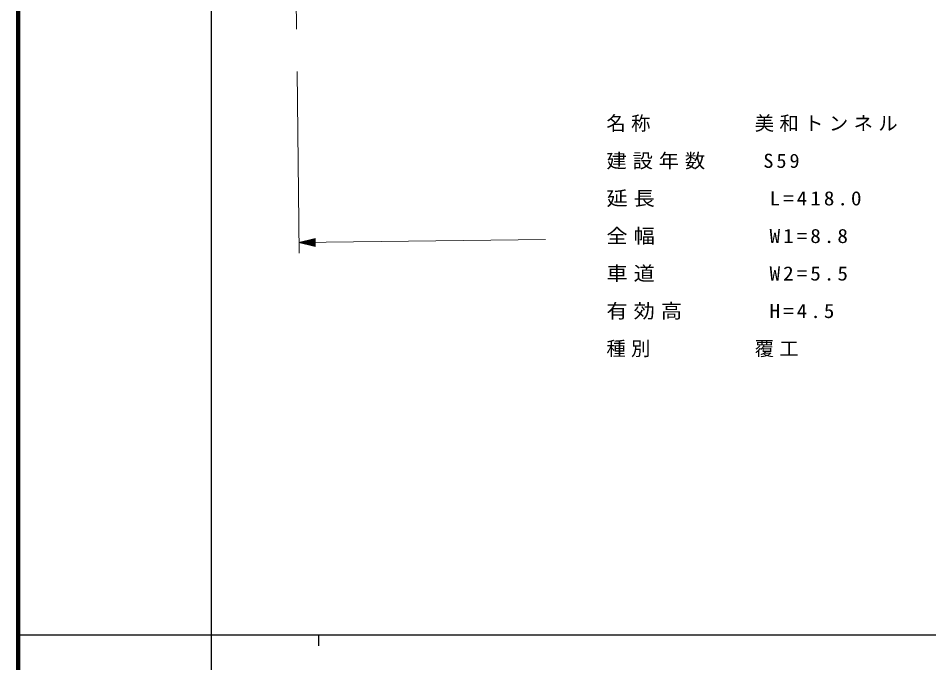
# Model space of a CAD drawing. Units: millimetres, scale not verified. Extents: x -625 to 656109, y -85041 to 274959.
# Drawn here: x 16109 to 101002, y 97368 to 157450 of the extents above; entities that cross this region are included whole.
import ezdxf

# ---------------------------------------------------------------- set-up
doc = ezdxf.new("R2010")
doc.units = ezdxf.units.MM
doc.header["$LTSCALE"] = 1000
for name, color, linetype, lineweight in [('M-STR-HTXT', 7, 'Continuous', 13), ('M-TTL', 2, 'Continuous', 140), ('M-TTL-BAND', 7, 'Continuous', 25), ('S-BGD-HTXT', 6, 'Continuous', 13)]:
    doc.layers.add(name, color=color, linetype=linetype, lineweight=lineweight)
doc.styles.add('ＭＳ ゴシック', font='')
doc.styles.get('ＭＳ ゴシック').set_extended_font_data('MS Gothic')

msp = doc.modelspace()

# ---------------------------------------------------------------- linework, layer by layer
at = {"layer": 'M-TTL'}
msp.add_line((16109, 274959), (16109, -85041), dxfattribs=at)
at = {"layer": 'M-TTL-BAND'}
for p, q in [((34109, 264959), (34109, -85041)), ((16109, 99959), (555109, 99959)), ((44109, 99959), (44109, 98959))]:
    msp.add_line(p, q, dxfattribs=at)
at = {"layer": 'S-BGD-HTXT'}
for p, q in [((41638, 185564), (42068, 156414)), ((42111, 152475), (42297, 135535)), ((42286, 136535), (65266, 136837))]:
    msp.add_line(p, q, dxfattribs=at)
for points in [[(42286, 136535), (43791, 136180), (43781, 136930)], [(42594, 136539), (43689, 136816), (43696, 136291)], [(42744, 136541), (43634, 136759), (43639, 136346)], [(42898, 136543), (43578, 136702), (43582, 136402)], [(43048, 136545), (43523, 136645), (43525, 136457)]]:
    msp.add_lwpolyline(points, close=True, dxfattribs=at)
for points in [[(42440, 136537), (43745, 136873), (43753, 136235), (42444, 136537)], [(43467, 136550), (43201, 136547), (43467, 136588), (43468, 136513), (43201, 136547)]]:
    msp.add_lwpolyline(points, dxfattribs=at)

# ---------------------------------------------------------------- texts
at = {"layer": 'M-STR-HTXT', "char_height": 1320, "attachment_point": 7, "style": 'ＭＳ ゴシック'}
for s, insert in [('\\T1.28;名称\u3000\u3000\u3000\u3000美和トンネル', (70947, 146850)), ('\\T1.29;\\W1.05;建設年数\u3000\u3000S59', (70947, 143350)), ('\\T1.28;\\W1.1;延長\u3000\u3000\u3000\u3000L=418.0', (70947, 139850)), ('\\T1.28;\\W1.1;全幅\u3000\u3000\u3000\u3000W1=8.8', (70947, 136350)), ('\\T1.28;\\W1.1;車道\u3000\u3000\u3000\u3000W2=5.5', (70947, 132850)), ('\\T1.28;\\W1.1;有効高\u3000\u3000\u3000H=4.5', (70947, 129350)), ('\\T1.28;種別\u3000\u3000\u3000\u3000覆工', (70947, 125850))]:
    msp.add_mtext(s, dxfattribs=dict(at, insert=insert))

doc.saveas('drawing.dxf')
